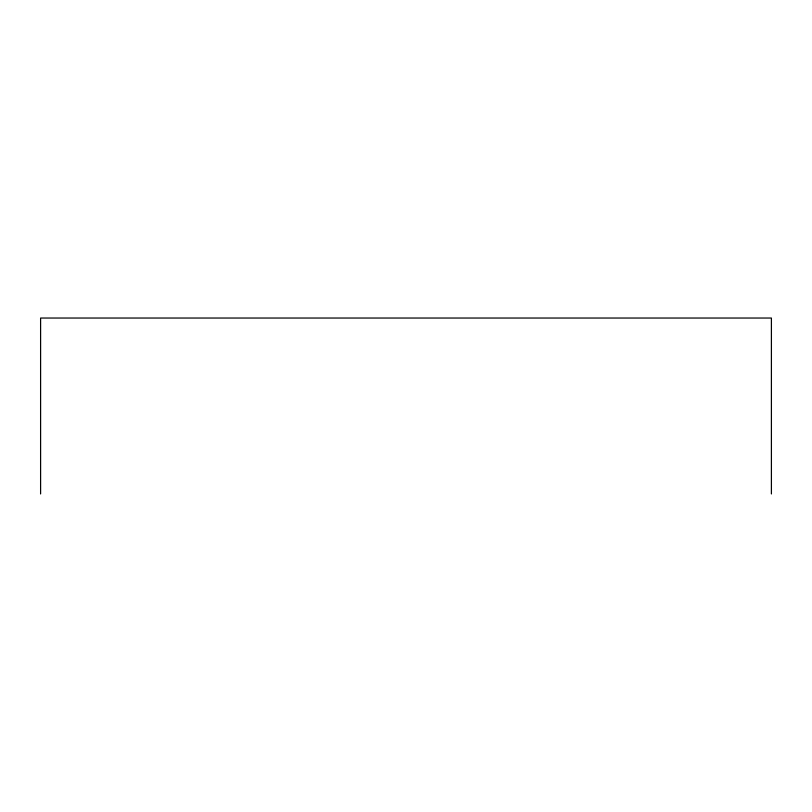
<?xml version="1.0" encoding="UTF-8"?>
<svg xmlns="http://www.w3.org/2000/svg" width="812" height="812" viewBox="0 0 812 812"><rect width="100%" height="100%" fill="white"/><g stroke="black" fill="none" stroke-linecap="round" stroke-linejoin="round"><path stroke-width="1.22" d="M771.4 493.96L771.4 318.04L40.6 318.04L40.6 493.96"/></g></svg>
